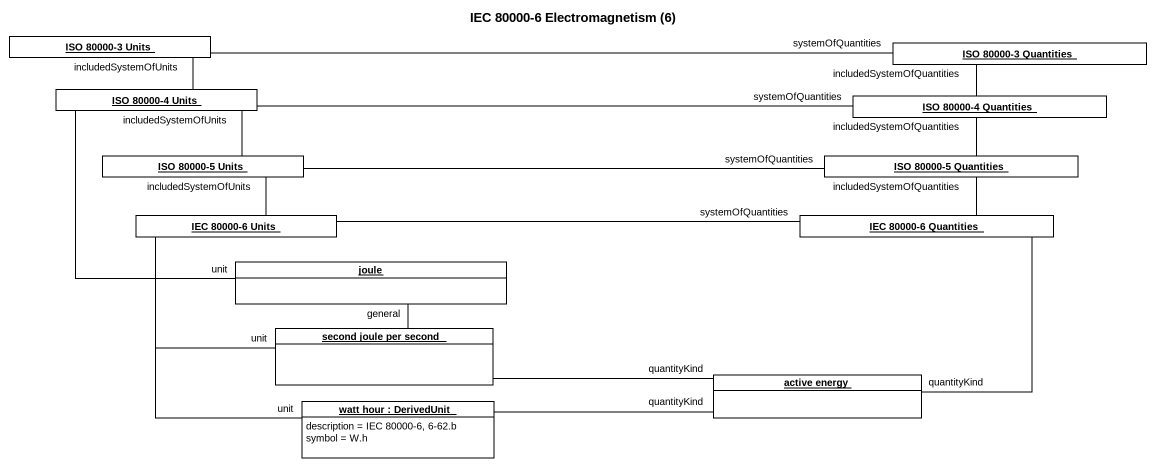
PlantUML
@startuml
title IEC 80000-6 Electromagnetism (6)
hide circle
hide empty members
object "ISO 80000-3 Units" as ISO_80000_3_Units #FFFFFF
object "ISO 80000-3 Quantities" as ISO_80000_3_Quantities #FFFFFF
object "ISO 80000-4 Units" as ISO_80000_4_Units #FFFFFF
object "ISO 80000-4 Quantities" as ISO_80000_4_Quantities #FFFFFF
object "ISO 80000-5 Units" as ISO_80000_5_Units #FFFFFF
object "ISO 80000-5 Quantities" as ISO_80000_5_Quantities #FFFFFF
object "IEC 80000-6 Units" as IEC_80000_6_Units #FFFFFF
object "IEC 80000-6 Quantities" as IEC_80000_6_Quantities #FFFFFF
object joule #FFFFFF
object "second joule per second" as second_joule_per_second #FFFFFF
object "watt hour : DerivedUnit" as watt_hour #FFFFFF {
  description = IEC 80000-6, 6-62.b
  symbol = W.h
}
object "active energy" as active_energy #FFFFFF
ISO_80000_3_Units -- ISO_80000_4_Units : includedSystemOfUnits
ISO_80000_3_Quantities -left- ISO_80000_3_Units : systemOfQuantities
ISO_80000_3_Quantities -- ISO_80000_4_Quantities : includedSystemOfQuantities
ISO_80000_4_Units -- ISO_80000_5_Units : includedSystemOfUnits
ISO_80000_4_Quantities -left- ISO_80000_4_Units : systemOfQuantities
ISO_80000_4_Quantities -- ISO_80000_5_Quantities : includedSystemOfQuantities
ISO_80000_5_Units -- IEC_80000_6_Units : includedSystemOfUnits
ISO_80000_5_Quantities -left- ISO_80000_5_Units : systemOfQuantities
ISO_80000_5_Quantities -- IEC_80000_6_Quantities : includedSystemOfQuantities
IEC_80000_6_Quantities -left- IEC_80000_6_Units : systemOfQuantities
joule -up- ISO_80000_4_Units : unit
joule -- second_joule_per_second : general
second_joule_per_second -up- IEC_80000_6_Units : unit
second_joule_per_second -right- active_energy : quantityKind
watt_hour -up- IEC_80000_6_Units : unit
watt_hour -right- active_energy : quantityKind
active_energy -up- IEC_80000_6_Quantities : quantityKind
@enduml
